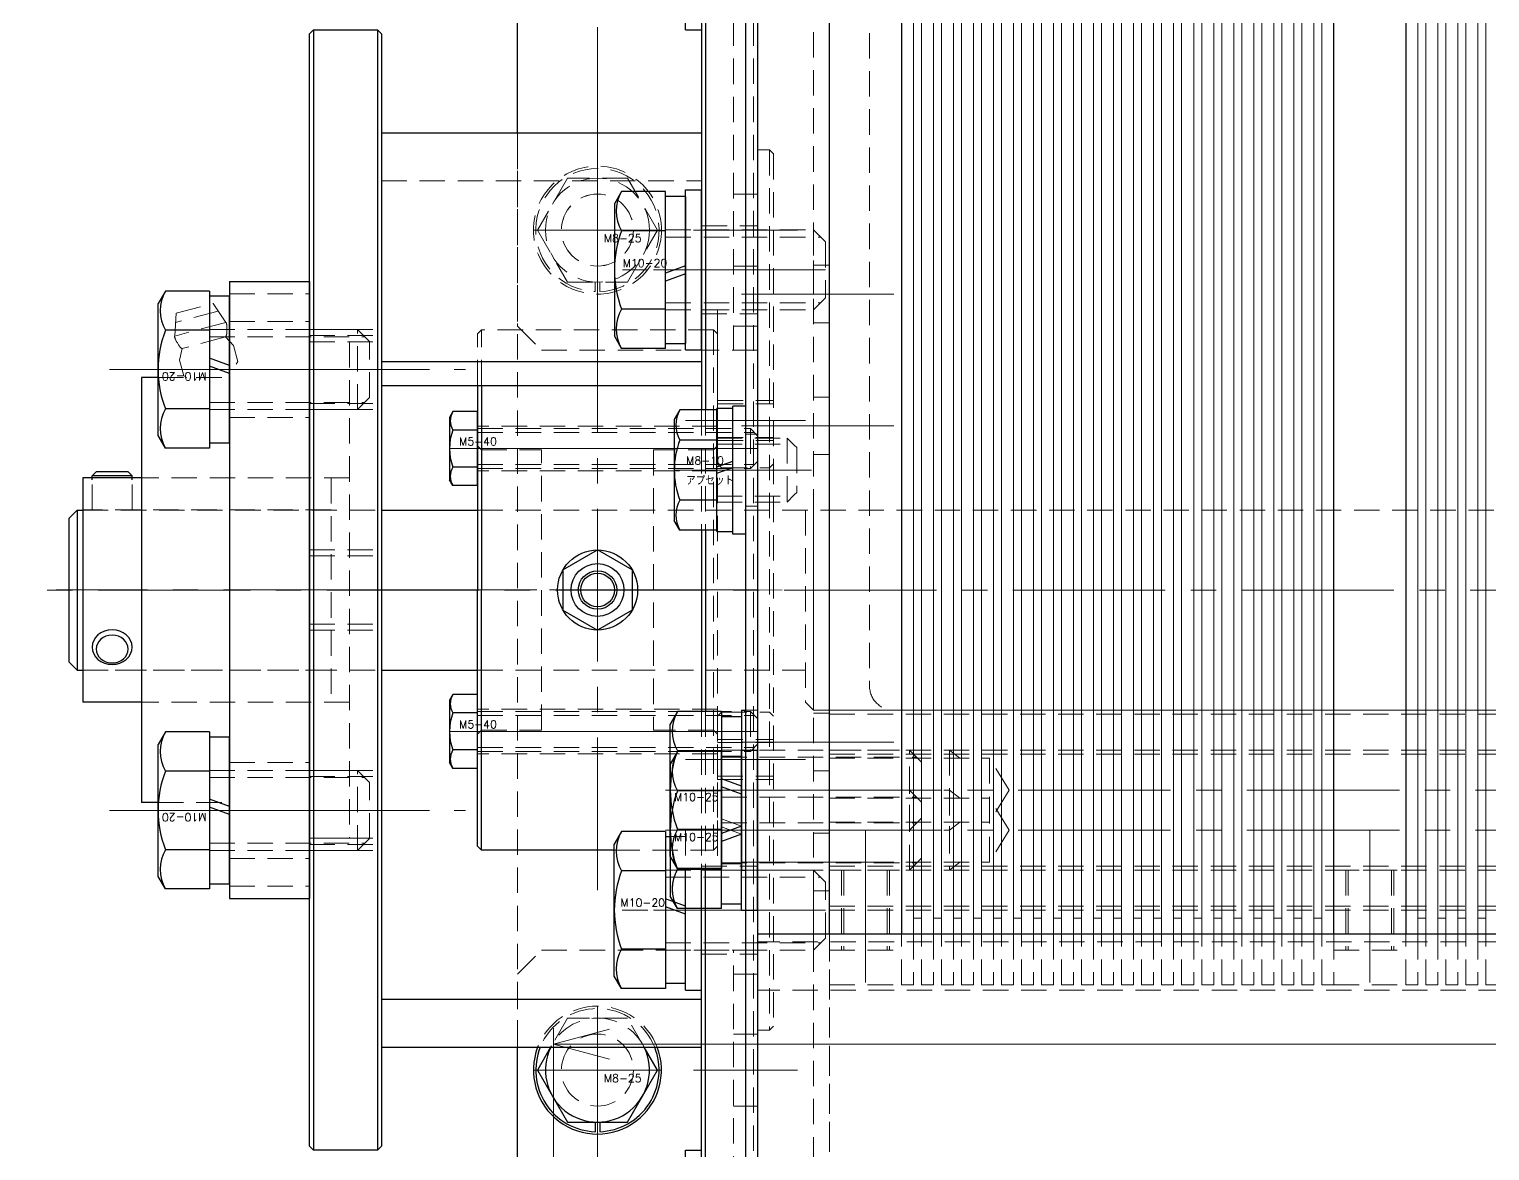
# Model space of a CAD drawing. Header units: millimetres. Extents: x 0 to 10987, y 0 to 7892.
# Drawn here: x 750.8 to 933.3, y 2268.8 to 2409 of the extents above; entities that cross this region are included whole.
import ezdxf

# ---------------------------------------------------------------- set-up
doc = ezdxf.new("R2010")
doc.units = ezdxf.units.MM
doc.linetypes.add('CENTER2', pattern=[28.575, 19.05, -3.175, 3.175, -3.175])
doc.linetypes.add('HIDDEN2', pattern=[4.7625, 3.175, -1.5875])
for name, color, linetype, lineweight in [('01_外形線', 7, 'Continuous', 25), ('03_かくれ線', 6, 'HIDDEN2', 13), ('04_中心線', 1, 'CENTER2', 9), ('07_寸法線', 3, 'Continuous', 9)]:
    doc.layers.add(name, color=color, linetype=linetype, lineweight=lineweight)
doc.styles.add('KSS_TXT', font='txt.shx', dxfattribs={"bigfont": 'extfont2.shx'})
doc.styles.add('寸法用', font='simplex.shx', dxfattribs={"width": 0.8, "bigfont": '@extfont2.shx'})
doc.dimstyles.new('機械製図用', dxfattribs={"dimtxt": 3.5, "dimasz": 3.5, "dimexe": 2, "dimexo": 0, "dimgap": 1.2, "dimtad": 1, "dimdsep": 46, "dimtxsty": '寸法用', "dimblk": 'OPEN30', "dimcen": 0, "dimclrd": 256, "dimclre": 256, "dimclrt": 7, "dimazin": 2, "dimtm": 1e-09, "dimtfac": 0.75, "dimtmove": 0, "dimatfit": 3, "dimldrblk": 'OPEN30', "dimfxl": 1, "dimlwd": -1, "dimlwe": -1, "dimarcsym": 0})

# ---------------------------------------------------------------- blocks, each defined once
blk = doc.blocks.new('_Open30')
at = {"color": 0, "linetype": 'ByBlock', "lineweight": -2}
for p, q in [((-1, 0.268), (0, 0)), ((0, 0), (-1, -0.268)), ((0, 0), (-1, 0))]:
    blk.add_line(p, q, dxfattribs=at)
blk = doc.blocks.new('*D216')
at = {"layer": '07_寸法線', "transparency": 16777216}
for p, q in [((816.35, 2160.93), (816.35, 2284.17)), ((1146.35, 2160.93), (1146.35, 2284.17)), ((823.35, 2282.17), (1139.35, 2282.17))]:
    blk.add_line(p, q, dxfattribs=at)
at = {"layer": 'Defpoints', "color": 0, "transparency": 16777216}
for p in [(1146.35, 2282.17), (816.35, 2158.93), (1146.35, 2158.93)]:
    blk.add_point(p, dxfattribs=at)
at = {"layer": '07_寸法線', "transparency": 16777216, "xscale": 7, "yscale": 7, "zscale": 7, "rotation": 180}
blk.add_blockref('_Open30', (816.35, 2282.17), dxfattribs=at)
at = {"layer": '07_寸法線', "transparency": 16777216, "xscale": 7, "yscale": 7, "zscale": 7}
blk.add_blockref('_Open30', (1146.35, 2282.17), dxfattribs=at)
at = {"layer": '07_寸法線', "color": 7, "transparency": 16777216, "insert": (981.35, 2292.17), "char_height": 14, "attachment_point": 5, "style": '寸法用'}
blk.add_mtext('330', dxfattribs=at)

msp = doc.modelspace()

# ---------------------------------------------------------------- linework, layer by layer
for p, q in [((841.847, 2462.686), (841.847, 2295.933)), ((850.847, 2295.933), (850.847, 2460.502))]:
    msp.add_line(p, q)
at = {"layer": '01_外形線'}
for p, q in [((811.849, 2396.077), (811.846, 2470.924)), ((840.346, 2438.937), (840.346, 2105.386)), ((841.846, 2438.937), (841.846, 2105.386)), ((832.863, 2408.94), (832.862, 2416.434)), ((834.862, 2416.434), (834.86, 2361.445)), ((834.863, 2416.434), (834.863, 2408.94)), ((835.362, 2416.434), (835.36, 2361.445)), ((785.859, 2408.44), (786.359, 2408.94)), ((785.859, 2269.44), (785.859, 2408.44)), ((786.359, 2408.94), (794.359, 2408.94)), ((786.359, 2408.94), (786.359, 2268.94)), ((794.359, 2408.94), (794.859, 2408.44)), ((794.359, 2408.94), (794.359, 2268.94)), ((794.859, 2408.44), (794.859, 2269.44)), ((832.863, 2408.94), (834.863, 2408.94)), ((794.859, 2396.09), (834.859, 2396.09)), ((794.859, 2396.09), (794.859, 2281.79)), ((834.859, 2396.09), (834.859, 2361.445)), ((832.861, 2368.94), (832.861, 2388.94)), ((832.861, 2388.94), (834.861, 2388.94)), ((834.861, 2368.94), (834.861, 2388.94)), ((824.864, 2388.755), (823.961, 2387.19)), ((823.961, 2387.19), (823.961, 2370.69)), ((830.361, 2388.755), (824.864, 2388.755)), ((830.361, 2369.125), (830.361, 2388.755)), ((832.861, 2388.14), (830.361, 2388.14)), ((832.861, 2388.14), (832.861, 2369.74)), ((830.361, 2383.847), (824.864, 2383.847)), ((832.861, 2379.44), (830.361, 2378.53)), ((832.861, 2378.44), (830.361, 2377.53)), ((767.863, 2376.305), (766.959, 2374.74)), ((773.359, 2376.305), (767.863, 2376.305)), ((773.359, 2376.305), (773.358, 2356.675)), ((775.859, 2377.517), (775.859, 2300.363)), ((775.859, 2377.517), (785.859, 2377.517)), ((785.859, 2377.517), (785.859, 2300.363)), ((766.959, 2358.24), (766.959, 2374.74)), ((773.359, 2375.69), (775.859, 2375.69)), ((775.858, 2357.29), (775.859, 2375.69)), ((830.361, 2374.032), (824.864, 2374.032)), ((773.359, 2371.397), (767.863, 2371.398)), ((824.864, 2369.125), (823.961, 2370.69)), ((830.361, 2369.125), (824.864, 2369.125)), ((830.361, 2369.74), (832.861, 2369.74)), ((832.861, 2368.94), (834.861, 2368.94)), ((775.859, 2366.99), (773.359, 2367.9)), ((794.859, 2367.515), (834.859, 2367.515)), ((764.859, 2365.517), (764.859, 2312.363)), ((766.959, 2365.517), (764.859, 2365.517)), ((775.859, 2365.99), (773.359, 2366.9)), ((794.859, 2364.515), (834.859, 2364.515)), ((806.859, 2364.515), (806.859, 2338.94)), ((807.359, 2364.515), (807.359, 2338.94)), ((773.359, 2361.583), (767.862, 2361.583)), ((836.746, 2354.333), (836.746, 2361.633)), ((838.746, 2361.633), (836.746, 2361.633)), ((838.746, 2345.933), (838.746, 2361.933)), ((840.346, 2361.933), (838.746, 2361.933)), ((838.746, 2355.061), (838.746, 2361.633)), ((840.346, 2361.933), (840.346, 2345.933)), ((803.774, 2361.236), (803.359, 2360.518)), ((803.359, 2360.518), (803.359, 2352.718)), ((806.859, 2361.236), (803.774, 2361.236)), ((806.859, 2351.999), (806.859, 2361.236)), ((832.142, 2361.439), (831.446, 2360.233)), ((831.446, 2360.233), (831.446, 2347.633)), ((836.746, 2361.439), (832.142, 2361.439)), ((836.746, 2346.428), (836.746, 2361.439)), ((767.862, 2356.675), (766.959, 2358.24)), ((806.859, 2358.927), (803.774, 2358.927)), ((773.358, 2356.675), (767.862, 2356.675)), ((775.858, 2357.29), (773.358, 2357.29)), ((836.746, 2357.686), (832.142, 2357.686)), ((806.859, 2354.308), (803.774, 2354.308)), ((836.746, 2354.333), (838.746, 2355.061)), ((836.746, 2353.533), (838.746, 2354.261)), ((838.746, 2346.233), (838.746, 2354.261)), ((757.559, 2352.94), (757.559, 2324.94)), ((764.859, 2352.94), (757.559, 2352.94)), ((759.208, 2353.715), (758.708, 2353.215)), ((758.708, 2352.715), (758.708, 2353.215)), ((763.708, 2353.215), (758.708, 2353.215)), ((763.208, 2353.715), (759.208, 2353.715)), ((763.208, 2353.715), (763.708, 2353.215)), ((763.708, 2352.715), (763.708, 2353.215)), ((803.774, 2351.999), (803.359, 2352.718)), ((836.746, 2346.233), (836.746, 2353.533)), ((806.859, 2351.999), (803.774, 2351.999)), ((755.846, 2347.933), (756.846, 2348.933)), ((756.846, 2348.933), (756.846, 2328.933)), ((756.846, 2348.933), (757.546, 2348.933)), ((794.846, 2348.933), (806.846, 2348.933)), ((836.746, 2350.18), (832.142, 2350.18)), ((755.846, 2329.933), (755.846, 2347.933)), ((832.142, 2346.428), (831.446, 2347.633)), ((836.746, 2346.428), (832.142, 2346.428)), ((834.859, 2346.434), (834.858, 2323.755)), ((834.859, 2346.434), (834.859, 2323.755)), ((835.359, 2346.434), (835.358, 2323.755)), ((836.746, 2346.233), (838.746, 2346.233)), ((840.346, 2345.933), (838.746, 2345.933)), ((817.529, 2341.44), (821.859, 2343.94)), ((826.189, 2341.44), (821.859, 2343.94)), ((817.529, 2341.44), (817.529, 2336.44)), ((826.189, 2341.44), (826.189, 2336.44)), ((806.859, 2306.94), (806.859, 2338.94)), ((807.359, 2306.44), (807.359, 2338.94)), ((817.529, 2336.44), (821.859, 2333.94)), ((826.189, 2336.44), (821.859, 2333.94)), ((756.846, 2328.933), (755.846, 2329.933)), ((756.846, 2328.933), (757.546, 2328.933)), ((794.846, 2328.933), (806.846, 2328.933)), ((803.774, 2325.881), (803.359, 2325.162)), ((803.359, 2325.162), (803.359, 2317.362)), ((806.859, 2325.881), (803.774, 2325.881)), ((806.859, 2316.643), (806.859, 2325.881)), ((764.859, 2324.94), (757.559, 2324.94)), ((806.859, 2323.572), (803.774, 2323.572)), ((831.85, 2323.748), (830.946, 2322.183)), ((837.346, 2323.748), (831.85, 2323.748)), ((837.346, 2323.748), (837.346, 2304.118)), ((839.846, 2323.933), (839.846, 2303.933)), ((839.846, 2323.933), (840.346, 2323.933)), ((830.946, 2305.683), (830.946, 2322.183)), ((837.346, 2323.133), (839.846, 2323.133)), ((767.863, 2321.205), (766.959, 2319.64)), ((766.959, 2303.14), (766.959, 2319.64)), ((773.359, 2321.205), (767.863, 2321.205)), ((773.359, 2321.205), (773.358, 2301.575)), ((773.359, 2320.59), (775.859, 2320.59)), ((775.858, 2302.19), (775.859, 2320.59)), ((806.859, 2318.953), (803.774, 2318.953)), ((831.85, 2318.748), (830.946, 2317.183)), ((837.346, 2318.841), (831.85, 2318.841)), ((837.346, 2318.748), (831.85, 2318.748)), ((837.346, 2299.118), (837.346, 2318.748)), ((839.846, 2318.133), (837.346, 2318.133)), ((839.846, 2298.933), (839.846, 2318.933)), ((839.846, 2318.933), (841.846, 2318.933)), ((841.846, 2298.933), (841.846, 2318.933)), ((773.359, 2316.297), (767.863, 2316.298)), ((803.774, 2316.643), (803.359, 2317.362)), ((806.859, 2316.643), (803.774, 2316.643)), ((830.946, 2317.183), (830.946, 2300.683)), ((839.846, 2314.433), (837.346, 2315.343)), ((839.846, 2313.433), (837.346, 2314.343)), ((766.959, 2312.363), (764.859, 2312.363)), ((775.859, 2311.89), (773.359, 2312.8)), ((837.346, 2313.841), (831.85, 2313.841)), ((775.859, 2310.89), (773.359, 2311.8)), ((824.861, 2308.755), (823.957, 2307.19)), ((830.358, 2308.755), (824.861, 2308.755)), ((830.358, 2308.755), (830.357, 2289.125)), ((837.346, 2309.026), (831.85, 2309.026)), ((839.846, 2309.433), (837.346, 2308.523)), ((807.359, 2306.44), (806.859, 2306.94)), ((823.957, 2290.69), (823.957, 2307.19)), ((830.357, 2308.14), (830.958, 2308.14)), ((839.846, 2308.433), (837.346, 2307.523)), ((773.359, 2306.483), (767.862, 2306.483)), ((823.957, 2306.44), (807.359, 2306.44)), ((831.85, 2304.118), (830.946, 2305.683)), ((830.357, 2303.847), (824.861, 2303.848)), ((837.346, 2304.118), (831.85, 2304.118)), ((837.346, 2304.026), (831.85, 2304.026)), ((832.857, 2289.74), (832.857, 2304.125)), ((832.857, 2288.94), (832.857, 2304.125)), ((834.855, 2247.94), (834.857, 2304.125)), ((834.857, 2288.94), (834.857, 2304.125)), ((834.859, 2281.79), (834.859, 2304.125)), ((835.355, 2247.94), (835.357, 2304.125)), ((839.846, 2304.733), (837.346, 2304.733)), ((839.846, 2303.933), (840.346, 2303.933)), ((767.862, 2301.575), (766.959, 2303.14)), ((773.358, 2301.575), (767.862, 2301.575)), ((775.858, 2302.19), (773.358, 2302.19)), ((775.859, 2300.363), (785.859, 2300.363)), ((832.857, 2299.44), (830.357, 2300.35)), ((831.85, 2299.118), (830.946, 2300.683)), ((837.346, 2299.733), (839.846, 2299.733)), ((832.857, 2298.44), (830.357, 2299.35)), ((837.346, 2299.118), (831.85, 2299.118)), ((839.846, 2298.933), (841.846, 2298.933)), ((1120.846, 2295.933), (841.846, 2295.933)), ((830.357, 2294.033), (824.86, 2294.033)), ((824.86, 2289.125), (823.957, 2290.69)), ((830.357, 2289.125), (824.86, 2289.125)), ((832.857, 2289.74), (830.357, 2289.74)), ((832.857, 2288.94), (834.857, 2288.94)), ((794.859, 2287.79), (834.859, 2287.79)), ((794.859, 2281.79), (834.859, 2281.79)), ((815.992, 2281.791), (814.341, 2278.931)), ((829.352, 2278.931), (827.705, 2281.783)), ((814.341, 2278.931), (818.093, 2272.431)), ((825.599, 2272.431), (829.352, 2278.931)), ((818.093, 2272.431), (825.599, 2272.431)), ((821.546, 2272.431), (821.546, 2271.236)), ((822.146, 2272.431), (822.146, 2271.236)), ((786.359, 2268.94), (785.859, 2269.44)), ((794.359, 2268.94), (786.359, 2268.94)), ((794.859, 2269.44), (794.359, 2268.94)), ((832.855, 2248.94), (832.855, 2268.94)), ((832.855, 2268.94), (834.855, 2268.94)), ((834.855, 2248.94), (834.855, 2268.94))]:
    msp.add_line(p, q, dxfattribs=at)
at = {"layer": '01_外形線', "lineweight": 0}
for p, q in [((861.346, 2297.933), (862.346, 2297.933)), ((863.846, 2297.933), (864.846, 2297.933)), ((866.346, 2297.933), (867.346, 2297.933)), ((868.846, 2297.933), (869.846, 2297.933)), ((871.346, 2297.933), (872.346, 2297.933)), ((873.846, 2297.933), (874.846, 2297.933)), ((876.346, 2297.933), (877.346, 2297.933)), ((878.846, 2297.933), (879.846, 2297.933)), ((881.346, 2297.933), (882.346, 2297.933)), ((883.846, 2297.933), (884.846, 2297.933)), ((886.346, 2297.933), (887.346, 2297.933)), ((888.846, 2297.933), (889.846, 2297.933)), ((891.346, 2297.933), (892.346, 2297.933)), ((893.846, 2297.933), (894.846, 2297.933)), ((896.346, 2297.933), (897.346, 2297.933)), ((898.846, 2297.933), (899.846, 2297.933)), ((901.346, 2297.933), (902.346, 2297.933)), ((903.846, 2297.933), (904.846, 2297.933)), ((906.346, 2297.933), (907.346, 2297.933)), ((908.846, 2297.933), (909.846, 2297.933)), ((911.346, 2297.933), (912.346, 2297.933)), ((924.346, 2297.933), (925.346, 2297.933)), ((926.846, 2297.933), (927.846, 2297.933)), ((929.346, 2297.933), (930.346, 2297.933)), ((931.846, 2297.933), (932.846, 2297.933))]:
    msp.add_line(p, q, dxfattribs=at)
at = {"layer": '01_外形線'}
for points in [[(850.846, 2295.933), (850.846, 2434.202), (859.846, 2434.202), (859.846, 2295.933)], [(913.846, 2295.933), (913.846, 2434.202), (922.846, 2434.202), (922.846, 2295.933)], [(831.933, 2188.931), (814.846, 2188.931), (811.846, 2191.931), (811.846, 2281.783)]]:
    msp.add_lwpolyline(points, dxfattribs=at)
at = {"layer": '01_外形線', "lineweight": 0}
for points in [[(862.346, 2295.933), (862.346, 2434.202), (861.346, 2434.202), (861.346, 2295.933)], [(864.846, 2295.933), (864.846, 2434.202), (863.846, 2434.202), (863.846, 2295.933)], [(867.346, 2295.933), (867.346, 2434.202), (866.346, 2434.202), (866.346, 2295.933)], [(869.846, 2295.933), (869.846, 2434.202), (868.846, 2434.202), (868.846, 2295.933)], [(872.346, 2295.933), (872.346, 2434.202), (871.346, 2434.202), (871.346, 2295.933)], [(874.846, 2295.933), (874.846, 2434.202), (873.846, 2434.202), (873.846, 2295.933)], [(877.346, 2295.933), (877.346, 2434.202), (876.346, 2434.202), (876.346, 2295.933)], [(879.846, 2295.933), (879.846, 2434.202), (878.846, 2434.202), (878.846, 2295.933)], [(882.346, 2295.933), (882.346, 2434.202), (881.346, 2434.202), (881.346, 2295.933)], [(884.846, 2295.933), (884.846, 2434.202), (883.846, 2434.202), (883.846, 2295.933)], [(887.346, 2295.933), (887.346, 2434.202), (886.346, 2434.202), (886.346, 2295.933)], [(889.846, 2295.933), (889.846, 2434.202), (888.846, 2434.202), (888.846, 2295.933)], [(892.346, 2295.933), (892.346, 2434.202), (891.346, 2434.202), (891.346, 2295.933)], [(894.846, 2295.933), (894.846, 2434.202), (893.846, 2434.202), (893.846, 2295.933)], [(897.346, 2295.933), (897.346, 2434.202), (896.346, 2434.202), (896.346, 2295.933)], [(899.846, 2295.933), (899.846, 2434.202), (898.846, 2434.202), (898.846, 2295.933)], [(902.346, 2295.933), (902.346, 2434.202), (901.346, 2434.202), (901.346, 2295.933)], [(904.846, 2295.933), (904.846, 2434.202), (903.846, 2434.202), (903.846, 2295.933)], [(907.346, 2295.933), (907.346, 2434.202), (906.346, 2434.202), (906.346, 2295.933)], [(909.846, 2295.933), (909.846, 2434.202), (908.846, 2434.202), (908.846, 2295.933)], [(912.346, 2295.933), (912.346, 2434.202), (911.346, 2434.202), (911.346, 2295.933)], [(925.346, 2295.933), (925.346, 2434.202), (924.346, 2434.202), (924.346, 2295.933)], [(927.846, 2295.933), (927.846, 2434.202), (926.846, 2434.202), (926.846, 2295.933)], [(930.346, 2295.933), (930.346, 2434.202), (929.346, 2434.202), (929.346, 2295.933)], [(932.846, 2295.933), (932.846, 2434.202), (931.846, 2434.202), (931.846, 2295.933)]]:
    msp.add_lwpolyline(points, dxfattribs=at)
at = {"layer": '01_外形線'}
for radius in [5, 3.3, 2.4, 2.1]:
    msp.add_circle((821.859, 2338.94), radius, dxfattribs=at)
for centre, radius, start, end in [((829.114, 2386.301), 4.907, 150.00001, 209.99999), ((837.74, 2378.94), 13.779, 159.136, 200.864), ((772.113, 2373.851), 4.907, 149.99737, 209.99735), ((829.114, 2371.579), 4.907, 150.00001, 209.99999), ((780.738, 2366.49), 13.779, 159.13336, 200.86137), ((772.112, 2359.129), 4.907, 149.99737, 209.99735), ((805.774, 2360.082), 2.309, 150.00001, 209.99999), ((835.392, 2359.562), 3.753, 150.00001, 209.99999), ((809.992, 2356.618), 6.633, 159.62535, 200.37465), ((841.911, 2353.933), 10.465, 158.98558, 201.01442), ((805.774, 2353.153), 2.309, 150.00001, 209.99999), ((835.392, 2348.304), 3.753, 150.00001, 209.99999), ((805.774, 2324.726), 2.309, 150.00001, 209.99999), ((809.992, 2321.262), 6.633, 159.62535, 200.37465), ((836.1, 2321.294), 4.907, 150.00001, 209.99999), ((772.113, 2318.751), 4.907, 149.99737, 209.99735), ((805.774, 2317.798), 2.309, 150.00001, 209.99999), ((844.725, 2313.933), 13.779, 159.136, 200.864), ((836.1, 2316.294), 4.907, 150.00001, 209.99999), ((780.738, 2311.39), 13.779, 159.13336, 200.86137), ((844.725, 2308.933), 13.779, 159.136, 200.864), ((829.111, 2306.301), 4.907, 149.99737, 209.99735), ((836.1, 2306.572), 4.907, 150.00001, 209.99999), ((772.112, 2304.029), 4.907, 149.99737, 209.99735), ((837.736, 2298.94), 13.779, 159.13336, 200.86137), ((836.1, 2301.572), 4.907, 150.00001, 209.99999), ((829.11, 2291.579), 4.907, 149.99737, 209.99735), ((821.846, 2278.931), 8, 159.10985, 20.89015), ((821.846, 2278.931), 7.7, 158.2554, 267.76713), ((821.846, 2278.931), 6.5, 153.96855, 25.962), ((821.846, 2278.931), 7.7, 272.23287, 21.7446)]:
    msp.add_arc(centre, radius, start, end, dxfattribs=at)
at = {"layer": '01_外形線', "extrusion": (0, 0, -1)}
for centre, major_axis in [((761.208, 2331.803), (2.5, 0)), ((761.208, 2331.553), (2, 0))]:
    msp.add_ellipse(centre, major_axis=major_axis, ratio=0.8660254, dxfattribs=at)
at = {"layer": '03_かくれ線'}
for p, q in [((848.846, 2503.931), (848.846, 2135.931)), ((850.846, 2135.931), (850.846, 2503.931)), ((838.847, 2433.928), (838.85, 2368.925)), ((841.363, 2433.94), (841.355, 2243.94)), ((841.847, 2433.428), (841.85, 2368.925)), ((841.863, 2433.44), (841.855, 2244.44)), ((841.861, 2393.94), (843.361, 2393.939)), ((843.361, 2393.939), (843.356, 2283.939)), ((843.861, 2393.439), (843.361, 2393.939)), ((843.861, 2393.439), (843.856, 2284.439)), ((821.846, 2391.425), (821.846, 2376.425)), ((794.859, 2390.09), (834.859, 2390.09)), ((818.093, 2390.425), (814.341, 2383.925)), ((825.599, 2390.425), (818.093, 2390.425)), ((821.846, 2378.325), (821.846, 2389.525)), ((829.352, 2383.925), (825.599, 2390.425)), ((841.849, 2388.425), (838.849, 2388.425)), ((814.341, 2383.925), (818.093, 2377.425)), ((825.599, 2377.425), (829.352, 2383.925)), ((830.361, 2383.94), (848.861, 2383.94)), ((834.861, 2384.44), (841.861, 2384.44)), ((848.861, 2383.94), (850.361, 2382.44)), ((848.861, 2383.94), (848.861, 2373.94)), ((830.361, 2383.04), (849.761, 2383.04)), ((850.361, 2382.44), (850.361, 2375.44)), ((841.849, 2379.425), (838.849, 2379.425)), ((848.846, 2379.531), (850.846, 2379.531)), ((818.093, 2377.425), (825.599, 2377.425)), ((821.546, 2377.425), (821.546, 2376.23)), ((822.146, 2377.425), (822.146, 2376.23)), ((769.201, 2373.525), (773.837, 2374.768)), ((773.837, 2374.768), (775.406, 2372.392)), ((775.859, 2375.94), (785.859, 2375.94)), ((830.361, 2374.84), (849.761, 2374.84)), ((848.861, 2373.94), (850.361, 2375.44)), ((769.03, 2370.684), (769.201, 2373.525)), ((774.476, 2373.8), (769.132, 2372.368)), ((775.859, 2372.517), (785.859, 2372.517)), ((830.361, 2373.94), (848.861, 2373.94)), ((834.86, 2373.44), (841.86, 2373.44)), ((836.861, 2373.94), (834.861, 2373.94)), ((836.861, 2373.94), (836.86, 2354.69)), ((775.406, 2372.392), (769.03, 2370.684)), ((773.359, 2371.49), (791.859, 2371.489)), ((785.859, 2371.49), (794.859, 2371.49)), ((785.859, 2370.74), (794.859, 2370.74)), ((791.859, 2371.489), (793.359, 2369.989)), ((791.859, 2361.489), (791.859, 2371.489)), ((807.359, 2371.44), (806.859, 2370.94)), ((806.859, 2364.515), (806.859, 2370.94)), ((836.359, 2371.44), (807.359, 2371.44)), ((807.359, 2364.515), (807.359, 2371.44)), ((836.359, 2306.44), (836.359, 2371.44)), ((836.359, 2371.44), (836.859, 2370.94)), ((836.859, 2306.94), (836.859, 2370.94)), ((841.85, 2371.925), (838.85, 2371.925)), ((848.846, 2372.331), (850.846, 2372.331)), ((769.629, 2367.679), (769.965, 2369.127)), ((775.375, 2370.576), (769.965, 2369.127)), ((773.359, 2370.59), (792.759, 2370.589)), ((775.859, 2370.058), (775.375, 2370.576)), ((776.39, 2369.49), (775.882, 2370.033)), ((776.919, 2367.518), (776.39, 2369.49)), ((785.859, 2369.94), (794.859, 2369.94)), ((785.859, 2369.94), (790.859, 2369.94)), ((790.859, 2369.94), (790.859, 2307.94)), ((793.359, 2362.989), (793.359, 2369.989)), ((770.157, 2365.706), (769.629, 2367.679)), ((776.919, 2367.518), (776.707, 2367.151)), ((766.959, 2365.517), (775.859, 2365.517)), ((770.525, 2365.494), (770.157, 2365.706)), ((773.359, 2362.39), (792.759, 2362.389)), ((785.859, 2362.24), (794.859, 2362.24)), ((791.859, 2361.489), (793.359, 2362.989)), ((836.86, 2362.617), (843.86, 2362.616)), ((836.86, 2362.217), (843.86, 2362.216)), ((848.846, 2363.061), (850.846, 2363.061)), ((773.359, 2361.49), (791.859, 2361.489)), ((775.859, 2360.517), (785.859, 2360.517)), ((785.859, 2361.49), (794.859, 2361.49)), ((834.859, 2361.445), (834.859, 2346.434)), ((834.86, 2361.445), (834.859, 2346.434)), ((835.36, 2361.445), (835.359, 2346.434)), ((836.859, 2359.418), (806.859, 2359.418)), ((806.859, 2359.118), (840.959, 2359.118)), ((806.859, 2358.618), (841.459, 2358.618)), ((836.746, 2357.933), (845.546, 2357.933)), ((836.86, 2358.017), (843.86, 2358.016)), ((841.846, 2358.433), (840.346, 2358.433)), ((840.959, 2359.118), (841.859, 2358.218)), ((840.959, 2359.118), (840.959, 2354.118)), ((841.859, 2358.218), (841.859, 2355.018)), ((845.546, 2357.933), (845.546, 2349.933)), ((845.546, 2357.933), (846.446, 2357.033)), ((807.359, 2356.44), (806.859, 2356.94)), ((807.359, 2356.44), (814.859, 2356.44)), ((814.859, 2321.44), (814.859, 2356.44)), ((828.859, 2356.44), (828.859, 2321.44)), ((836.359, 2356.44), (828.859, 2356.44)), ((836.859, 2356.94), (836.359, 2356.44)), ((836.746, 2357.183), (846.296, 2357.183)), ((836.86, 2357.617), (843.86, 2357.616)), ((846.446, 2357.033), (846.746, 2356.733)), ((846.746, 2356.733), (846.746, 2351.133)), ((806.859, 2354.618), (841.459, 2354.618)), ((836.86, 2354.69), (837.36, 2354.19)), ((840.959, 2354.118), (841.859, 2355.018)), ((843.36, 2354.189), (843.86, 2354.689)), ((848.846, 2355.861), (850.846, 2355.861)), ((758.7, 2348.94), (758.708, 2352.715)), ((763.7, 2348.94), (763.708, 2352.715)), ((790.859, 2352.94), (764.859, 2352.94)), ((788.559, 2352.94), (788.559, 2324.94)), ((806.859, 2354.118), (840.959, 2354.118)), ((836.859, 2353.818), (806.859, 2353.818)), ((837.36, 2354.19), (843.36, 2354.189)), ((836.746, 2350.683), (846.296, 2350.683)), ((845.546, 2349.933), (846.446, 2350.833)), ((846.446, 2350.833), (846.746, 2351.133)), ((757.546, 2348.933), (794.846, 2348.933)), ((788.559, 2348.94), (757.559, 2348.94)), ((806.846, 2348.933), (1114.846, 2348.933)), ((836.746, 2349.933), (845.546, 2349.933)), ((841.846, 2349.433), (840.346, 2349.433)), ((847.846, 2348.933), (847.846, 2324.933)), ((848.846, 2348.933), (848.846, 2323.933)), ((785.859, 2343.94), (794.859, 2343.94)), ((785.859, 2343.19), (794.859, 2343.19)), ((785.859, 2334.69), (794.859, 2334.69)), ((785.859, 2333.94), (794.859, 2333.94)), ((757.546, 2328.933), (794.846, 2328.933)), ((788.559, 2328.94), (757.559, 2328.94)), ((806.846, 2328.933), (847.846, 2328.933)), ((790.859, 2324.94), (764.859, 2324.94)), ((836.859, 2324.062), (806.859, 2324.062)), ((806.859, 2323.762), (840.959, 2323.762)), ((806.859, 2323.262), (841.459, 2323.262)), ((834.858, 2323.755), (834.857, 2304.125)), ((834.859, 2323.755), (834.859, 2304.125)), ((835.358, 2323.755), (835.357, 2304.125)), ((836.858, 2323.19), (837.358, 2323.69)), ((837.358, 2323.69), (843.358, 2323.689)), ((841.846, 2323.933), (840.346, 2323.933)), ((840.959, 2323.762), (841.859, 2322.862)), ((840.959, 2323.762), (840.959, 2318.762)), ((841.846, 2323.933), (841.846, 2303.933)), ((843.358, 2323.689), (843.858, 2323.189)), ((848.846, 2323.933), (847.846, 2324.933)), ((848.846, 2323.933), (1100.846, 2323.933)), ((848.846, 2323.531), (850.846, 2323.531)), ((850.846, 2323.933), (1111.846, 2323.933)), ((850.846, 2303.933), (850.846, 2323.933)), ((850.846, 2323.433), (1111.846, 2323.433)), ((807.359, 2321.44), (806.859, 2320.94)), ((807.359, 2321.44), (814.859, 2321.44)), ((836.359, 2321.44), (828.859, 2321.44)), ((836.859, 2320.94), (836.359, 2321.44)), ((836.858, 2323.19), (836.857, 2303.94)), ((841.859, 2322.862), (841.859, 2319.662)), ((836.858, 2320.263), (843.858, 2320.263)), ((836.858, 2319.863), (843.858, 2319.863)), ((840.959, 2318.762), (841.859, 2319.662)), ((806.859, 2319.262), (841.459, 2319.262)), ((806.859, 2318.762), (840.959, 2318.762)), ((836.859, 2318.462), (806.859, 2318.462)), ((831.85, 2318.748), (830.946, 2317.183)), ((837.346, 2318.748), (831.85, 2318.748)), ((837.346, 2318.933), (860.846, 2318.933)), ((837.346, 2318.748), (837.346, 2299.118)), ((837.346, 2318.133), (839.846, 2318.133)), ((837.346, 2318.033), (861.746, 2318.033)), ((839.846, 2318.933), (839.846, 2298.933)), ((839.846, 2318.933), (840.346, 2318.933)), ((841.846, 2318.933), (840.346, 2318.933)), ((841.846, 2318.933), (841.846, 2298.933)), ((850.846, 2318.933), (1111.846, 2318.933)), ((850.846, 2298.933), (850.846, 2318.933)), ((850.846, 2318.933), (865.846, 2318.933)), ((850.846, 2318.433), (1111.846, 2318.433)), ((850.846, 2317.933), (870.843, 2317.933)), ((860.846, 2318.933), (862.346, 2317.433)), ((860.846, 2308.933), (860.846, 2318.933)), ((865.846, 2318.933), (867.145, 2317.933)), ((865.846, 2318.933), (865.846, 2308.933)), ((873.296, 2313.933), (870.843, 2317.933)), ((870.843, 2317.933), (870.843, 2313.933)), ((773.359, 2316.39), (791.859, 2316.389)), ((775.859, 2317.363), (785.859, 2317.363)), ((785.859, 2316.39), (794.859, 2316.39)), ((791.859, 2316.389), (793.359, 2314.889)), ((791.859, 2306.389), (791.859, 2316.389)), ((830.946, 2300.683), (830.946, 2317.183)), ((848.846, 2316.331), (850.846, 2316.331)), ((862.346, 2310.433), (862.346, 2317.433)), ((773.359, 2315.49), (792.759, 2315.489)), ((785.859, 2315.64), (794.859, 2315.64)), ((793.359, 2307.889), (793.359, 2314.889)), ((836.858, 2315.663), (843.858, 2315.663)), ((836.858, 2315.263), (843.858, 2315.263)), ((766.959, 2312.363), (775.859, 2312.363)), ((837.346, 2313.841), (831.85, 2313.841)), ((837.346, 2313.933), (860.846, 2313.933)), ((837.346, 2313.033), (861.746, 2313.033)), ((850.846, 2313.933), (865.846, 2313.933)), ((850.846, 2312.933), (870.843, 2312.933)), ((860.846, 2313.933), (862.346, 2312.433)), ((860.846, 2303.933), (860.846, 2313.933)), ((862.346, 2305.433), (862.346, 2312.433)), ((865.846, 2313.933), (867.145, 2312.933)), ((865.846, 2313.933), (865.846, 2303.933)), ((873.296, 2313.933), (870.843, 2309.933)), ((870.843, 2309.933), (870.843, 2313.933)), ((873.296, 2308.933), (870.843, 2312.933)), ((870.843, 2312.933), (870.843, 2308.933)), ((832.857, 2308.94), (832.857, 2304.125)), ((832.857, 2308.94), (834.857, 2308.94)), ((834.857, 2308.94), (834.857, 2304.125)), ((839.846, 2309.433), (837.346, 2310.343)), ((837.346, 2309.833), (861.746, 2309.833)), ((839.846, 2308.433), (837.346, 2309.343)), ((837.346, 2308.933), (860.846, 2308.933)), ((850.846, 2309.933), (870.843, 2309.933)), ((850.846, 2308.933), (865.846, 2308.933)), ((860.846, 2308.933), (862.346, 2310.433)), ((865.846, 2308.933), (867.145, 2309.933)), ((873.296, 2308.933), (870.843, 2304.933)), ((870.843, 2304.933), (870.843, 2308.933)), ((773.359, 2307.29), (792.759, 2307.289)), ((785.859, 2307.94), (794.859, 2307.94)), ((790.859, 2307.94), (785.859, 2307.94)), ((785.859, 2307.14), (794.859, 2307.14)), ((791.859, 2306.389), (793.359, 2307.889)), ((830.958, 2308.14), (832.857, 2308.14)), ((836.359, 2306.44), (836.859, 2306.94)), ((848.846, 2308.531), (850.846, 2308.531)), ((773.359, 2306.39), (791.859, 2306.389)), ((775.859, 2305.363), (785.859, 2305.363)), ((785.859, 2306.39), (794.859, 2306.39)), ((823.957, 2306.44), (836.359, 2306.44)), ((860.846, 2303.933), (862.346, 2305.433)), ((830.357, 2303.94), (848.857, 2303.939)), ((837.346, 2304.026), (831.85, 2304.026)), ((834.857, 2304.44), (841.857, 2304.44)), ((836.857, 2303.94), (834.857, 2303.94)), ((837.346, 2304.833), (861.746, 2304.833)), ((837.346, 2303.933), (860.846, 2303.933)), ((841.846, 2303.933), (840.346, 2303.933)), ((848.857, 2303.939), (850.357, 2302.439)), ((848.857, 2293.939), (848.857, 2303.939)), ((850.846, 2304.933), (870.843, 2304.933)), ((850.846, 2304.433), (1111.846, 2304.433)), ((850.846, 2303.933), (865.846, 2303.933)), ((850.846, 2303.933), (1111.846, 2303.933)), ((865.846, 2303.933), (867.145, 2304.933)), ((775.859, 2301.94), (785.859, 2301.94)), ((830.357, 2303.04), (849.757, 2303.039)), ((848.846, 2301.331), (850.846, 2301.331)), ((850.357, 2295.439), (850.357, 2302.439)), ((831.85, 2299.118), (830.946, 2300.683)), ((839.846, 2299.733), (837.346, 2299.733)), ((837.346, 2299.118), (831.85, 2299.118)), ((839.846, 2298.933), (840.346, 2298.933)), ((841.846, 2298.933), (840.346, 2298.933)), ((850.846, 2299.433), (1111.846, 2299.433)), ((850.846, 2298.933), (1111.846, 2298.933)), ((830.357, 2294.84), (849.757, 2294.839)), ((1120.846, 2294.969), (841.846, 2294.969)), ((848.857, 2293.939), (850.357, 2295.439)), ((811.846, 2290.931), (814.846, 2293.931)), ((841.846, 2293.931), (814.846, 2293.931)), ((830.357, 2293.94), (848.857, 2293.939)), ((834.857, 2293.44), (841.857, 2293.44)), ((838.846, 2236.428), (838.846, 2293.931)), ((841.846, 2188.931), (841.846, 2293.931)), ((811.846, 2281.783), (811.846, 2290.931)), ((841.846, 2290.931), (838.846, 2290.931)), ((1120.846, 2288.933), (841.846, 2288.933)), ((841.846, 2288.933), (841.846, 2158.933)), ((818.093, 2285.431), (815.99, 2281.751)), ((825.599, 2285.431), (818.093, 2285.431)), ((821.846, 2286.431), (821.846, 2271.431)), ((827.687, 2281.783), (825.599, 2285.431)), ((841.846, 2283.431), (838.846, 2283.431)), ((843.356, 2283.939), (841.856, 2283.94)), ((843.856, 2284.439), (843.356, 2283.939)), ((841.846, 2274.431), (838.846, 2274.431))]:
    msp.add_line(p, q, dxfattribs=at)
at = {"layer": '03_かくれ線', "transparency": 33554559}
for p, q in [((850.846, 2303.933), (859.846, 2303.933)), ((852.346, 2303.933), (852.346, 2293.933)), ((852.646, 2303.933), (852.646, 2293.933)), ((858.046, 2303.933), (858.046, 2293.933)), ((858.346, 2303.933), (858.346, 2293.933)), ((913.846, 2303.933), (922.846, 2303.933)), ((915.346, 2303.933), (915.346, 2293.933)), ((915.646, 2303.933), (915.646, 2293.933)), ((921.046, 2303.933), (921.046, 2293.933)), ((921.346, 2303.933), (921.346, 2293.933)), ((850.846, 2293.933), (859.846, 2293.933)), ((913.846, 2293.933), (922.846, 2293.933))]:
    msp.add_line(p, q, dxfattribs=at)
at = {"layer": '03_かくれ線'}
for points in [[(811.847, 2470.932), (811.845, 2191.932)], [(811.849, 2396.077), (811.85, 2371.924), (814.85, 2368.924), (841.85, 2368.925)], [(841.847, 2295.933), (841.847, 2163.933), (850.847, 2163.933), (850.847, 2295.933)]]:
    msp.add_lwpolyline(points, dxfattribs=at)
msp.add_lwpolyline([(1106.846, 2326.931), (1106.846, 2460.931, 0.4142136), (1103.846, 2463.931), (858.846, 2463.931, 0.4142136), (855.846, 2460.931), (855.846, 2326.931, 0.4142136), (858.846, 2323.931), (1103.846, 2323.931, 0.4142136)], format="xyb", close=True, dxfattribs=at)
at = {"layer": '03_かくれ線', "transparency": 33554559}
for points in [[(850.846, 2295.933), (850.846, 2289.602), (859.846, 2289.602), (859.846, 2295.933)], [(861.346, 2295.933), (861.346, 2289.602), (859.846, 2289.602), (859.846, 2295.933)], [(863.846, 2295.933), (863.846, 2289.602), (862.346, 2289.602), (862.346, 2295.933)], [(866.346, 2295.933), (866.346, 2289.602), (864.846, 2289.602), (864.846, 2295.933)], [(868.846, 2295.933), (868.846, 2289.602), (867.346, 2289.602), (867.346, 2295.933)], [(871.346, 2295.933), (871.346, 2289.602), (869.846, 2289.602), (869.846, 2295.933)], [(873.846, 2295.933), (873.846, 2289.602), (872.346, 2289.602), (872.346, 2295.933)], [(876.346, 2295.933), (876.346, 2289.602), (874.846, 2289.602), (874.846, 2295.933)], [(878.846, 2295.933), (878.846, 2289.602), (877.346, 2289.602), (877.346, 2295.933)], [(881.346, 2295.933), (881.346, 2289.602), (879.846, 2289.602), (879.846, 2295.933)], [(883.846, 2295.933), (883.846, 2289.602), (882.346, 2289.602), (882.346, 2295.933)], [(886.346, 2295.933), (886.346, 2289.602), (884.846, 2289.602), (884.846, 2295.933)], [(888.846, 2295.933), (888.846, 2289.602), (887.346, 2289.602), (887.346, 2295.933)], [(891.346, 2295.933), (891.346, 2289.602), (889.846, 2289.602), (889.846, 2295.933)], [(893.846, 2295.933), (893.846, 2289.602), (892.346, 2289.602), (892.346, 2295.933)], [(896.346, 2295.933), (896.346, 2289.602), (894.846, 2289.602), (894.846, 2295.933)], [(898.846, 2295.933), (898.846, 2289.602), (897.346, 2289.602), (897.346, 2295.933)], [(901.346, 2295.933), (901.346, 2289.602), (899.846, 2289.602), (899.846, 2295.933)], [(903.846, 2295.933), (903.846, 2289.602), (902.346, 2289.602), (902.346, 2295.933)], [(906.346, 2295.933), (906.346, 2289.602), (904.846, 2289.602), (904.846, 2295.933)], [(908.846, 2295.933), (908.846, 2289.602), (907.346, 2289.602), (907.346, 2295.933)], [(911.346, 2295.933), (911.346, 2289.602), (909.846, 2289.602), (909.846, 2295.933)], [(913.846, 2295.933), (913.846, 2289.602), (912.346, 2289.602), (912.346, 2295.933)], [(913.846, 2295.933), (913.846, 2289.602), (922.846, 2289.602), (922.846, 2295.933)], [(924.346, 2295.933), (924.346, 2289.602), (922.846, 2289.602), (922.846, 2295.933)], [(926.846, 2295.933), (926.846, 2289.602), (925.346, 2289.602), (925.346, 2295.933)], [(929.346, 2295.933), (929.346, 2289.602), (927.846, 2289.602), (927.846, 2295.933)], [(931.846, 2295.933), (931.846, 2289.602), (930.346, 2289.602), (930.346, 2295.933)], [(934.346, 2295.933), (934.346, 2289.602), (932.846, 2289.602), (932.846, 2295.933)]]:
    msp.add_lwpolyline(points, dxfattribs=at)
at = {"layer": '03_かくれ線'}
for centre, radius in [((821.846, 2383.925), 8), ((821.846, 2383.925), 6.5), ((821.846, 2383.931), 4.5), ((821.849, 2383.925), 4.5), ((821.859, 2338.94), 5), ((821.846, 2278.931), 4.5), ((821.846, 2278.931), 4.5)]:
    msp.add_circle(centre, radius, dxfattribs=at)
for centre, radius, start, end in [((821.846, 2383.925), 7.7, 272.23287, 267.76713), ((836.1, 2316.294), 4.907, 150.00001, 209.99999), ((844.725, 2308.933), 13.779, 159.136, 200.864), ((836.1, 2301.572), 4.907, 150.00001, 209.99999), ((821.846, 2278.931), 8, 20.89015, 159.10985), ((821.846, 2278.931), 7.7, 21.7446, 158.2554), ((821.846, 2278.931), 6.5, 26.03145, 154.27894)]:
    msp.add_arc(centre, radius, start, end, dxfattribs=at)
at = {"layer": '03_かくれ線', "extrusion": (0, 0, -1)}
msp.add_ellipse((769.498, 2369.906), major_axis=(0.467, -0.779), ratio=0.1832021, start_param=0.0001243, end_param=3.1415927, dxfattribs=at)
at = {"layer": '03_かくれ線'}
msp.add_ellipse((775.39, 2371.484), major_axis=(-0.016, -0.908), ratio=0.1832021, start_param=0.0001243, end_param=3.1415927, dxfattribs=at)
at = {"layer": '04_中心線'}
for p, q in [((821.846, 2466.431), (821.846, 2376.431)), ((821.846, 2466.425), (821.85, 2376.425)), ((821.846, 2391.925), (821.846, 2375.925)), ((829.846, 2383.925), (813.846, 2383.925)), ((814.346, 2383.931), (829.346, 2383.931)), ((829.349, 2383.925), (814.349, 2383.924)), ((846.849, 2383.925), (833.849, 2383.925)), ((850.361, 2378.94), (823.961, 2378.94)), ((828.861, 2378.94), (847.861, 2378.939)), ((821.859, 2301.44), (821.859, 2376.44)), ((839.846, 2375.931), (859.846, 2375.931)), ((760.859, 2366.517), (800.859, 2366.517)), ((793.359, 2366.489), (766.959, 2366.49)), ((775.359, 2366.49), (805.359, 2366.49)), ((832.86, 2360.117), (847.86, 2360.116)), ((839.846, 2359.461), (859.846, 2359.461)), ((803.359, 2356.618), (841.859, 2356.618)), ((837.859, 2356.618), (805.859, 2356.618)), ((831.446, 2353.933), (846.746, 2353.933)), ((848.596, 2353.933), (833.596, 2353.933)), ((821.859, 2344.94), (821.859, 2332.94)), ((1292.846, 2338.933), (750.846, 2338.933)), ((794.189, 2338.94), (754.229, 2338.94)), ((775.359, 2338.94), (805.359, 2338.94)), ((788.859, 2338.94), (840.859, 2338.94)), ((841.859, 2338.94), (801.859, 2338.94)), ((815.859, 2338.94), (827.859, 2338.94)), ((825.859, 2338.94), (852.859, 2338.939)), ((803.359, 2321.262), (841.859, 2321.262)), ((837.859, 2321.262), (805.859, 2321.262)), ((839.846, 2319.931), (859.846, 2319.931)), ((832.858, 2317.763), (847.858, 2317.762)), ((862.346, 2313.933), (830.346, 2313.933)), ((849.846, 2313.933), (830.946, 2313.933)), ((845.846, 2313.933), (1116.846, 2313.933)), ((760.859, 2311.363), (800.859, 2311.363)), ((793.359, 2311.389), (766.959, 2311.39)), ((775.359, 2311.39), (805.359, 2311.39)), ((862.346, 2308.933), (830.346, 2308.933)), ((849.846, 2308.933), (830.946, 2308.933)), ((830.946, 2308.933), (857.346, 2308.933)), ((845.846, 2308.933), (1116.846, 2308.933)), ((855.35, 2308.933), (855.345, 2288.933)), ((918.35, 2308.933), (918.345, 2288.933)), ((839.846, 2304.931), (859.846, 2304.931)), ((850.357, 2298.939), (823.957, 2298.94)), ((828.857, 2298.94), (847.857, 2298.939)), ((821.846, 2286.931), (821.846, 2270.931)), ((821.846, 2286.431), (821.846, 2196.431)), ((821.846, 2286.431), (821.846, 2196.431)), ((821.846, 2273.331), (821.846, 2284.531)), ((829.846, 2278.931), (813.846, 2278.931)), ((814.346, 2278.931), (829.346, 2278.931)), ((829.346, 2278.931), (814.346, 2278.931)), ((846.846, 2278.931), (833.846, 2278.931))]:
    msp.add_line(p, q, dxfattribs=at)

# ---------------------------------------------------------------- texts
at = {"layer": '03_かくれ線', "style": 'KSS_TXT'}
for s, p in [('M8-25', (822.657, 2382.416)), ('M10-20', (825.002, 2379.3)), ('M5-40', (804.562, 2357.004)), ('M8-10', (832.922, 2354.613)), ('アプセット', (832.922, 2352.075)), ('M5-40', (804.562, 2321.648)), ('M10-25', (831.422, 2312.564)), ('M10-25', (831.422, 2307.564)), ('M8-25', (822.657, 2277.422))]:
    msp.add_text(s, height=1, dxfattribs=at).set_placement(p)
for rotation, p in [(179.99736, (773.001, 2366.13)), (179.99736, (773.001, 2311.03)), (359.99736, (824.721, 2299.362))]:
    msp.add_text('M10-20', height=1, rotation=rotation, dxfattribs=at).set_placement(p)

# ---------------------------------------------------------------- dimensions: what is measured, and where the dimension line sits
at = {"layer": '07_寸法線'}
dim = msp.add_linear_dim(base=(1146.346, 2282.175), p1=(816.346, 2158.933), p2=(1146.346, 2158.933), dimstyle='機械製図用', override={"dimtxt": 14, "dimasz": 7, "dimexo": 2, "dimgap": 3}, dxfattribs=at)
dim.commit()
dim.dimension.update_dxf_attribs({"geometry": '*D216', "text_midpoint": (981.346, 2292.175)})

doc.saveas('drawing.dxf')
